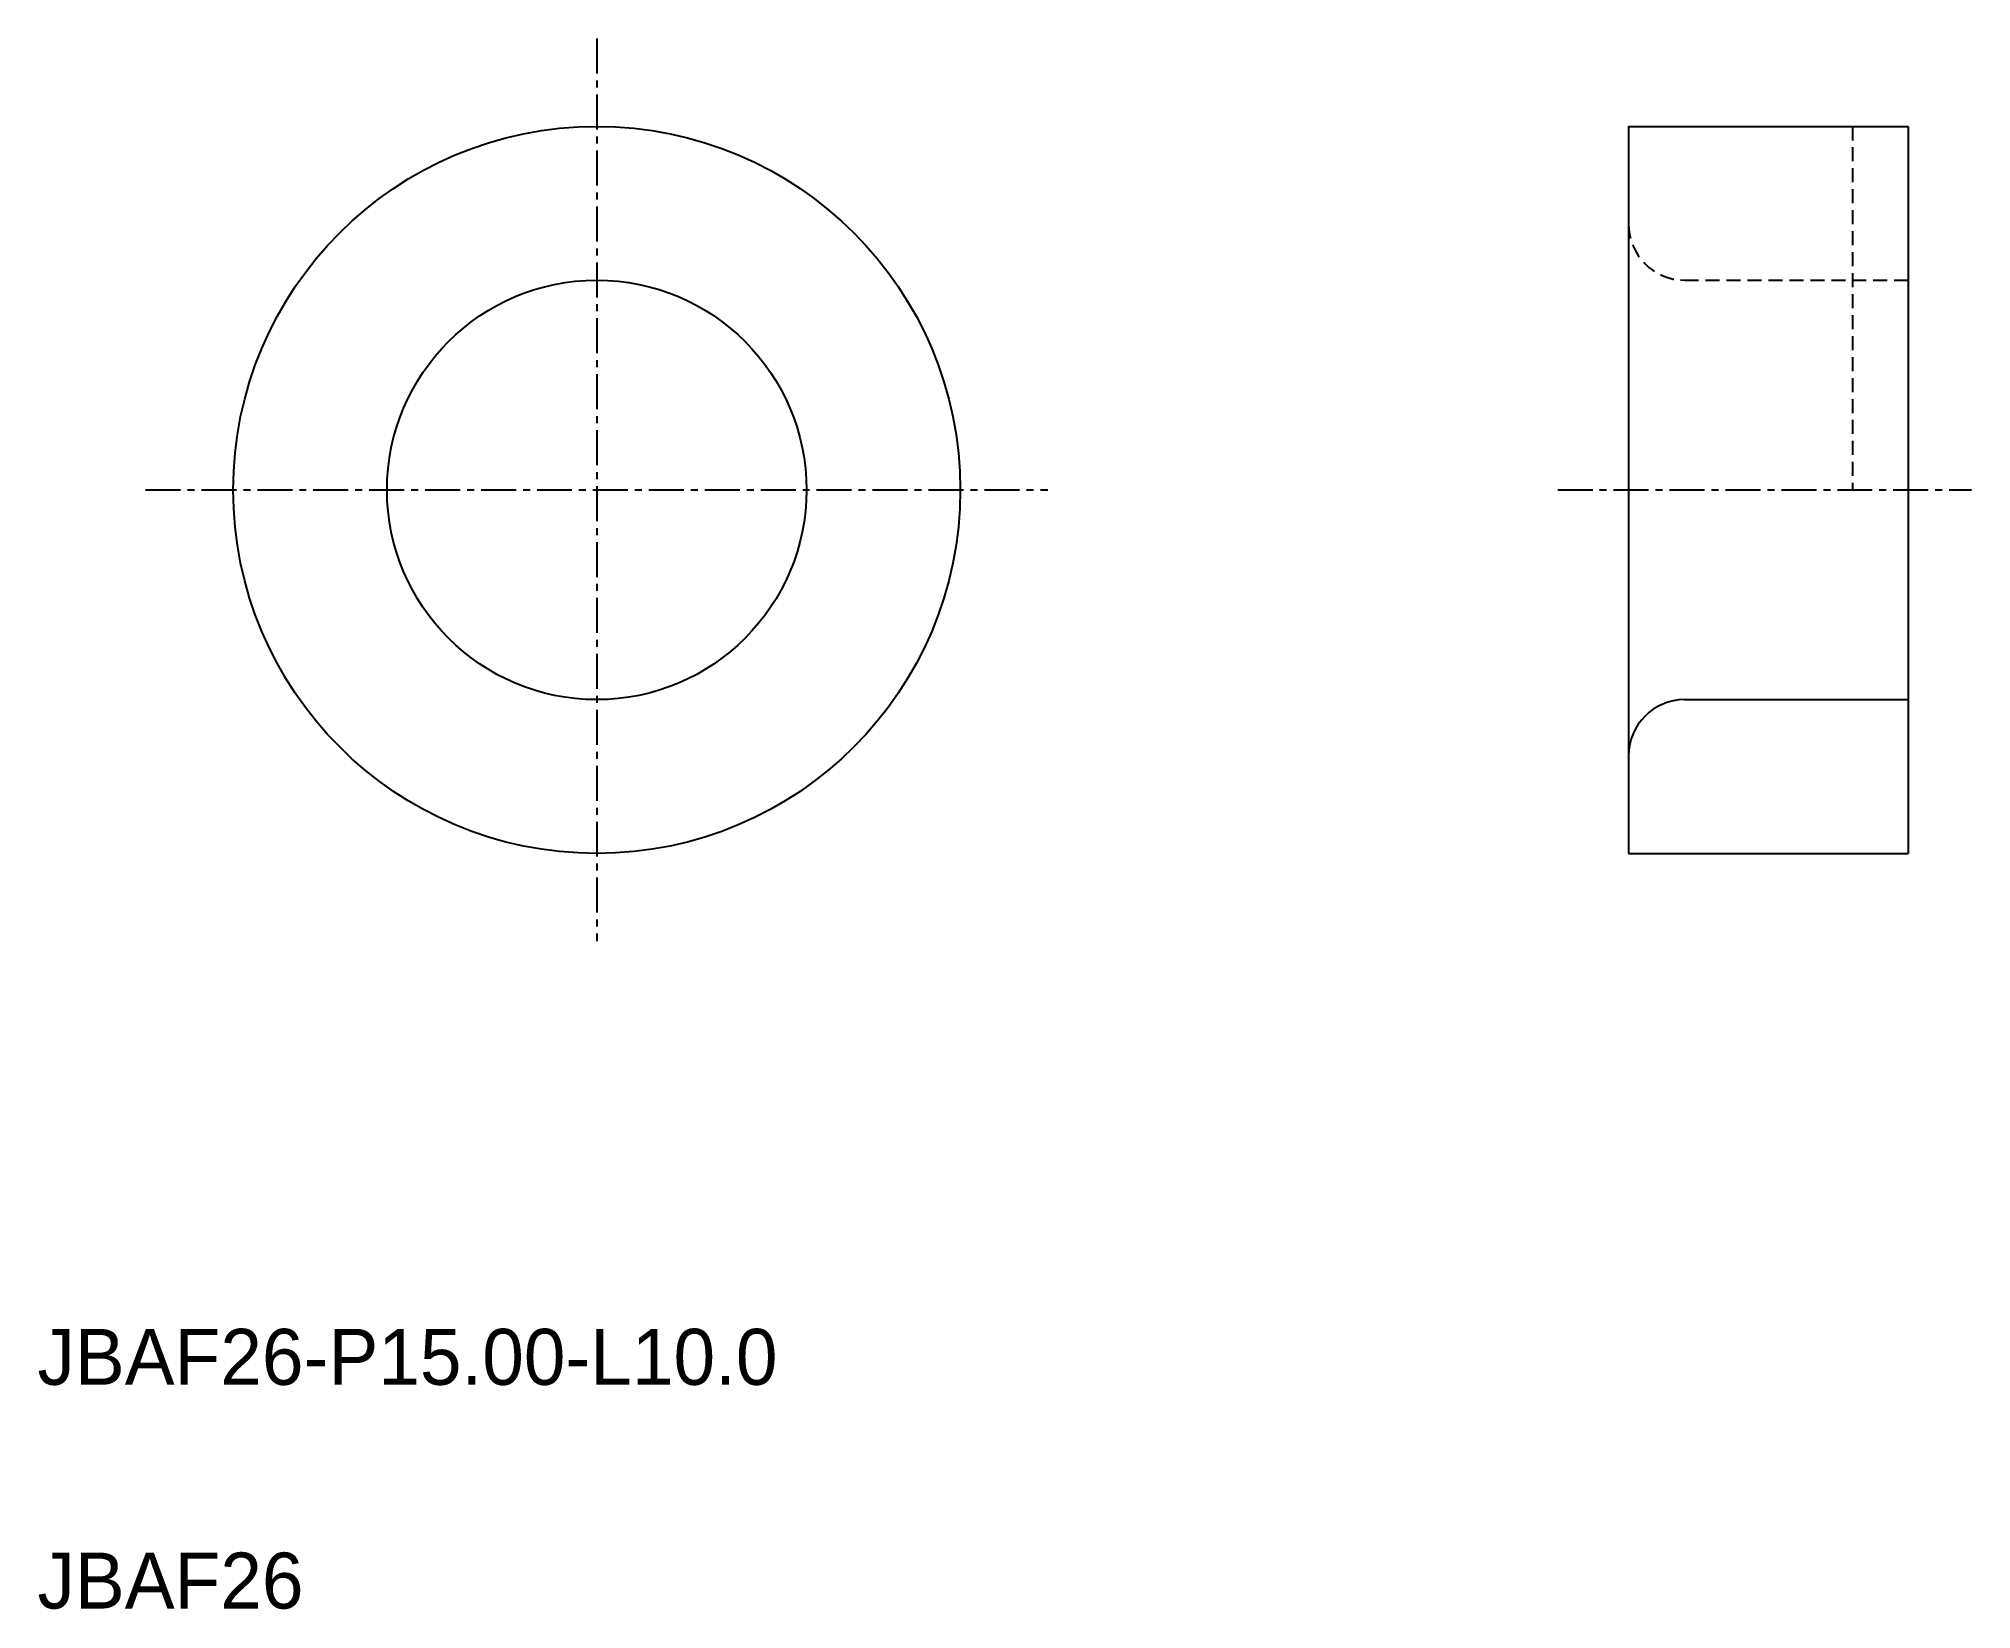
# Model space of a CAD drawing. Extents: x 10 to 79.2, y 10 to 66.1.
import ezdxf

# ---------------------------------------------------------------- set-up
doc = ezdxf.new("R2010")
doc.units = 0
doc.linetypes.add('CENTER', pattern=[2, 1.25, -0.25, 0.25, -0.25])
doc.linetypes.add('DASHED', pattern=[0.75, 0.5, -0.25])
doc.layers.get('0').update_dxf_attribs({"linetype": 'CONTINUOUS'})
doc.layers.add('CENTER', color=1, linetype='CENTER')

msp = doc.modelspace()

# ---------------------------------------------------------------- linework, layer by layer
at = {"color": 7, "linetype": 'CONTINUOUS'}
for p, q in [((66.901, 63), (66.901, 37)), ((66.901, 63), (76.901, 63)), ((76.901, 63), (76.901, 37)), ((68.901, 42.5), (76.901, 42.5)), ((66.901, 37), (76.901, 37))]:
    msp.add_line(p, q, dxfattribs=at)
at = {"color": 3, "linetype": 'DASHED'}
for p, q in [((74.901, 63), (74.901, 50)), ((68.901, 57.5), (76.901, 57.5))]:
    msp.add_line(p, q, dxfattribs=at)
at = {"color": 7, "linetype": 'CONTINUOUS'}
for radius in [13, 7.5]:
    msp.add_circle((30, 50), radius, dxfattribs=at)
at = {"color": 3, "linetype": 'DASHED'}
msp.add_arc((68.901, 59.5), 2, 180, 270, dxfattribs=at)
at = {"color": 7, "linetype": 'CONTINUOUS'}
msp.add_arc((68.901, 40.5), 2, 90, 180, dxfattribs=at)
at = {"layer": 'CENTER', "color": 1, "linetype": 'CENTER'}
for p, q in [((30, 66.136), (30, 33.864)), ((13.864, 50), (46.136, 50)), ((64.365, 50), (79.157, 50))]:
    msp.add_line(p, q, dxfattribs=at)

# ---------------------------------------------------------------- texts
at = {"color": 7, "linetype": 'CONTINUOUS'}
for s, p in [('JBAF26-P15.00-L10.0', (10, 18)), ('JBAF26', (10, 10))]:
    msp.add_text(s, height=2, dxfattribs=at).set_placement(p)

doc.saveas('drawing.dxf')
